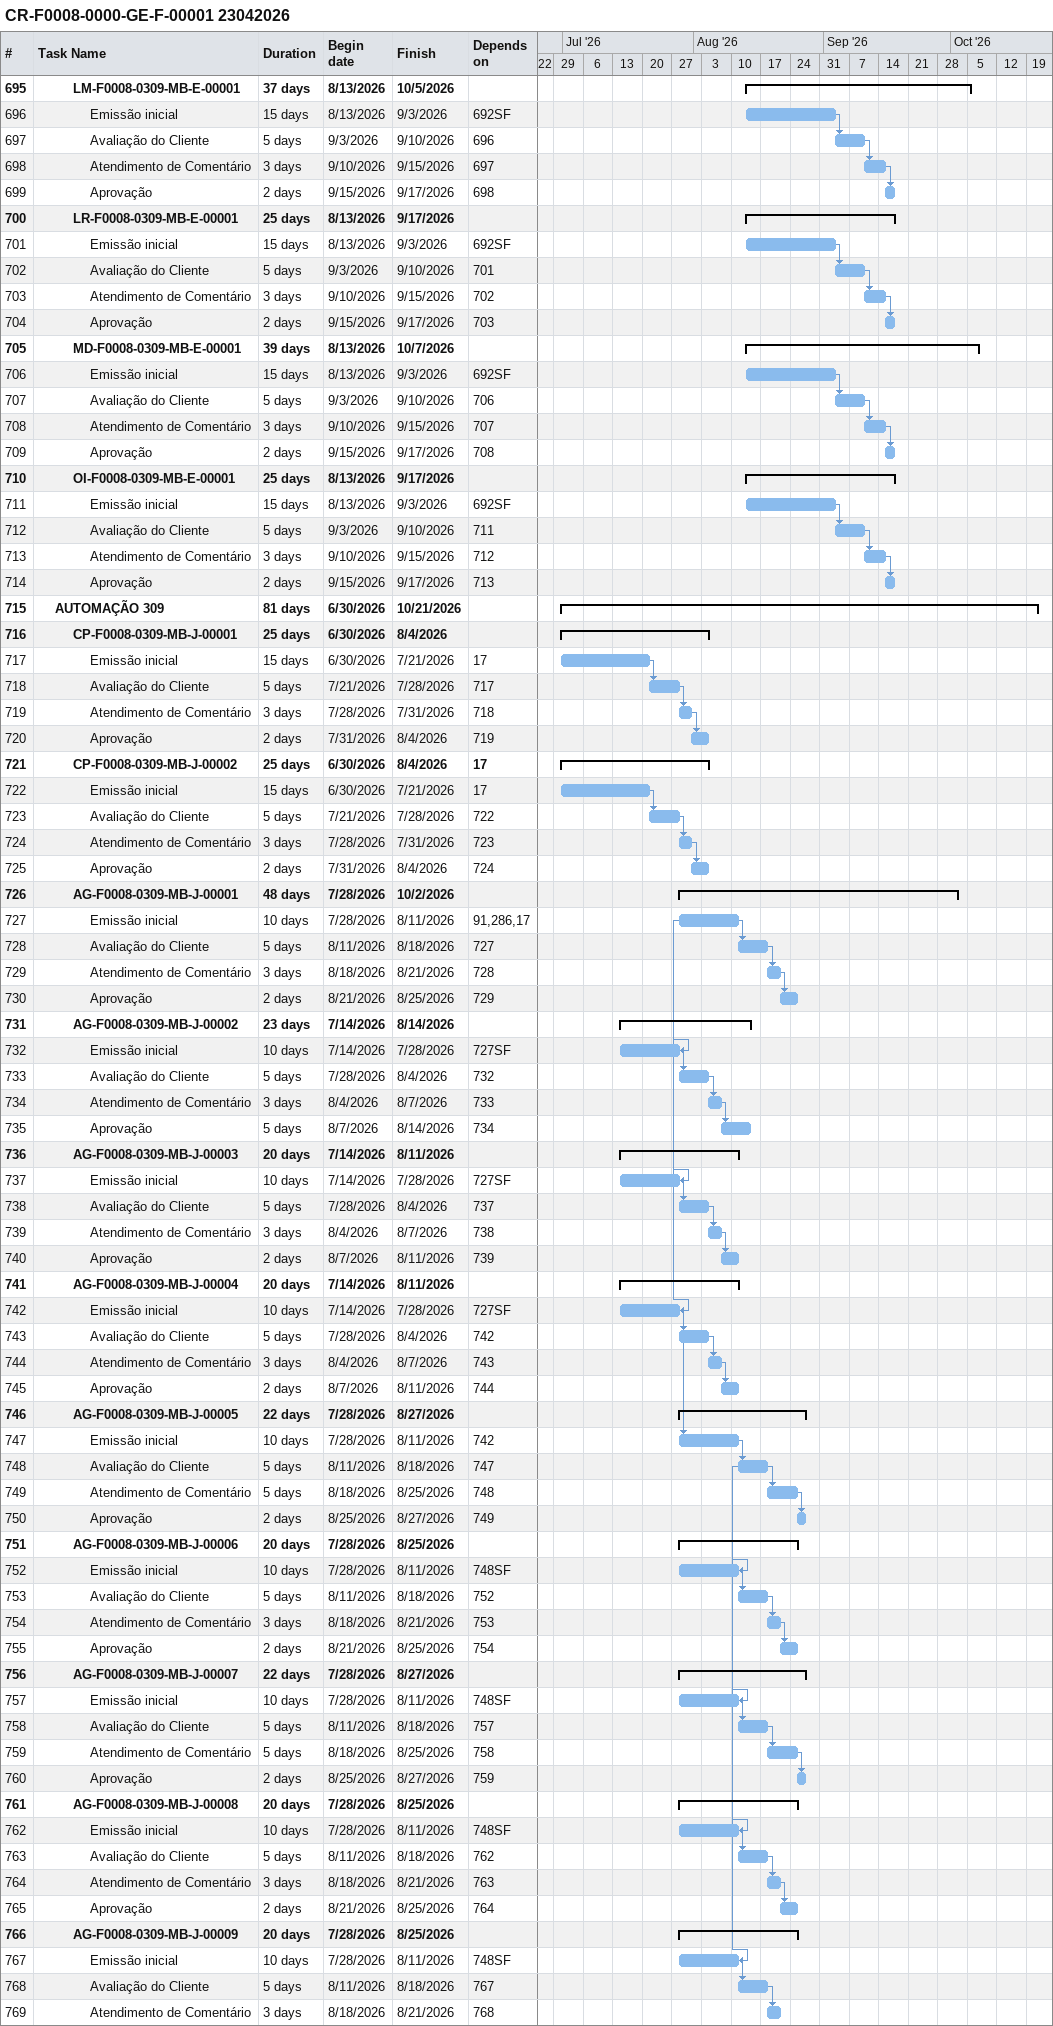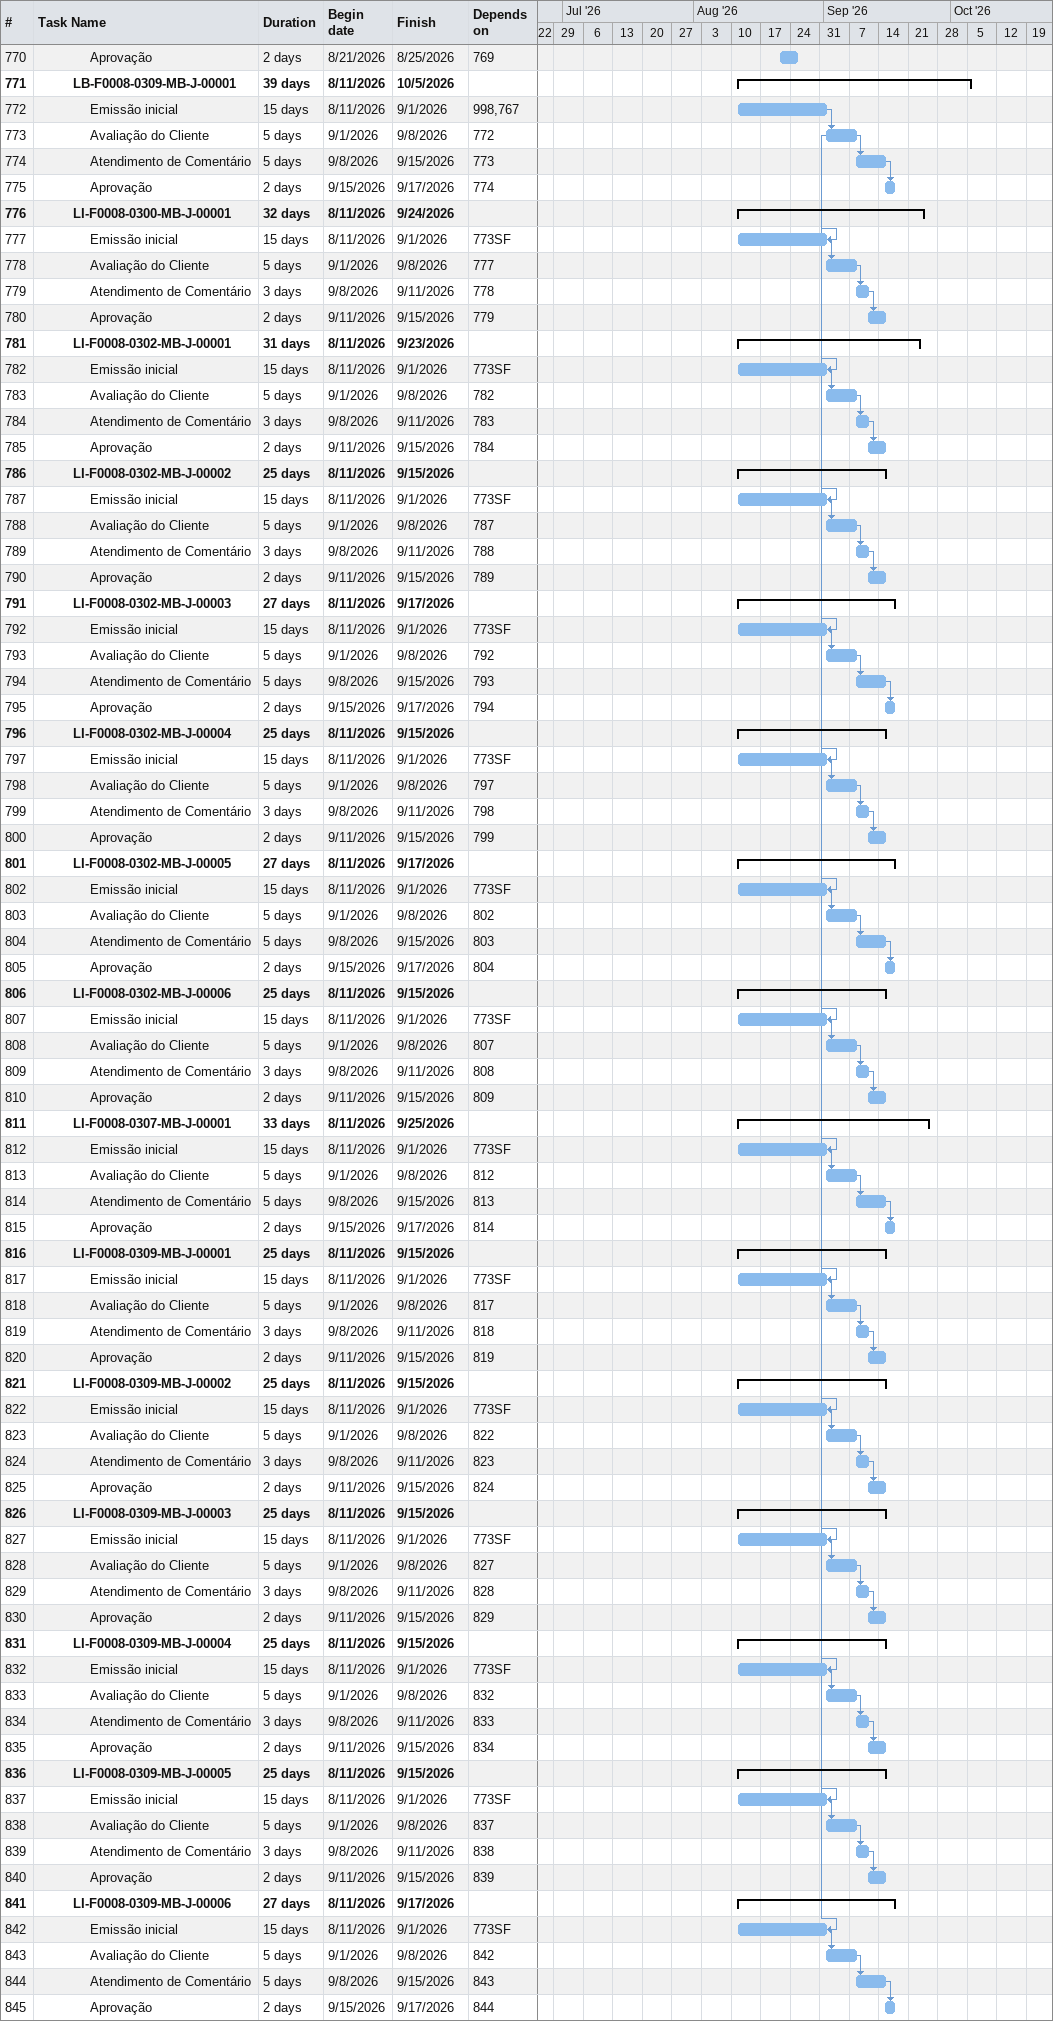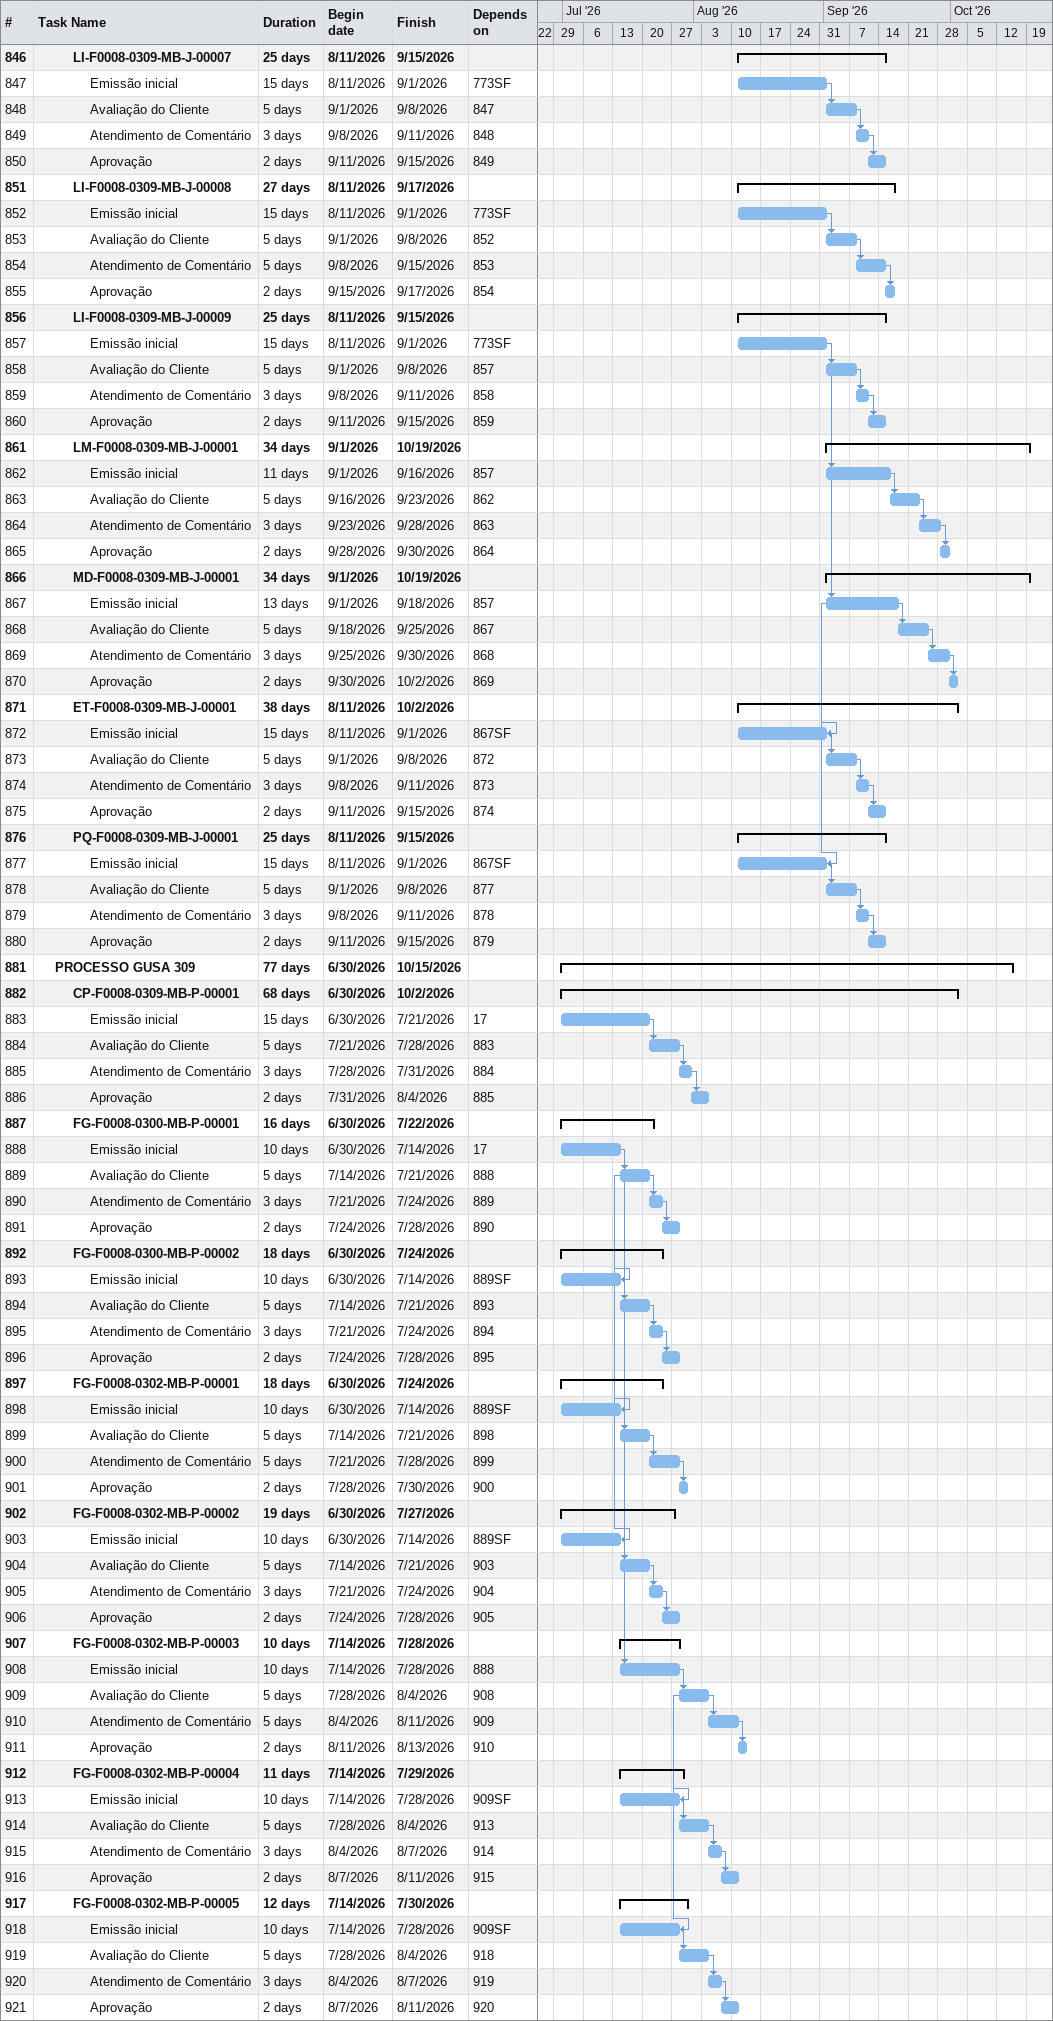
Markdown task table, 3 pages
CR-F0008-0000-GE-F-00001 23042026

| ID | Level | Task | Duration | Start | Finish | Predecessors |
|---|---|---|---|---|---|---|
| 695 | 3 | **LM-F0008-0309-MB-E-00001** | 37d | 2026-08-13 | 2026-10-05 |  |
| 696 | 4 | Emissão inicial | 15d | 2026-08-13 | 2026-09-03 | 692SF |
| 697 | 4 | Avaliação do Cliente | 5d | 2026-09-03 | 2026-09-10 | 696 |
| 698 | 4 | Atendimento de Comentário | 3d | 2026-09-10 | 2026-09-15 | 697 |
| 699 | 4 | Aprovação | 2d | 2026-09-15 | 2026-09-17 | 698 |
| 700 | 3 | **LR-F0008-0309-MB-E-00001** | 25d | 2026-08-13 | 2026-09-17 |  |
| 701 | 4 | Emissão inicial | 15d | 2026-08-13 | 2026-09-03 | 692SF |
| 702 | 4 | Avaliação do Cliente | 5d | 2026-09-03 | 2026-09-10 | 701 |
| 703 | 4 | Atendimento de Comentário | 3d | 2026-09-10 | 2026-09-15 | 702 |
| 704 | 4 | Aprovação | 2d | 2026-09-15 | 2026-09-17 | 703 |
| 705 | 3 | **MD-F0008-0309-MB-E-00001** | 39d | 2026-08-13 | 2026-10-07 |  |
| 706 | 4 | Emissão inicial | 15d | 2026-08-13 | 2026-09-03 | 692SF |
| 707 | 4 | Avaliação do Cliente | 5d | 2026-09-03 | 2026-09-10 | 706 |
| 708 | 4 | Atendimento de Comentário | 3d | 2026-09-10 | 2026-09-15 | 707 |
| 709 | 4 | Aprovação | 2d | 2026-09-15 | 2026-09-17 | 708 |
| 710 | 3 | **OI-F0008-0309-MB-E-00001** | 25d | 2026-08-13 | 2026-09-17 |  |
| 711 | 4 | Emissão inicial | 15d | 2026-08-13 | 2026-09-03 | 692SF |
| 712 | 4 | Avaliação do Cliente | 5d | 2026-09-03 | 2026-09-10 | 711 |
| 713 | 4 | Atendimento de Comentário | 3d | 2026-09-10 | 2026-09-15 | 712 |
| 714 | 4 | Aprovação | 2d | 2026-09-15 | 2026-09-17 | 713 |
| 715 | 2 | **AUTOMAÇÃO 309** | 81d | 2026-06-30 | 2026-10-21 |  |
| 716 | 3 | **CP-F0008-0309-MB-J-00001** | 25d | 2026-06-30 | 2026-08-04 |  |
| 717 | 4 | Emissão inicial | 15d | 2026-06-30 | 2026-07-21 | 17 |
| 718 | 4 | Avaliação do Cliente | 5d | 2026-07-21 | 2026-07-28 | 717 |
| 719 | 4 | Atendimento de Comentário | 3d | 2026-07-28 | 2026-07-31 | 718 |
| 720 | 4 | Aprovação | 2d | 2026-07-31 | 2026-08-04 | 719 |
| 721 | 3 | **CP-F0008-0309-MB-J-00002** | 25d | 2026-06-30 | 2026-08-04 | 17 |
| 722 | 4 | Emissão inicial | 15d | 2026-06-30 | 2026-07-21 | 17 |
| 723 | 4 | Avaliação do Cliente | 5d | 2026-07-21 | 2026-07-28 | 722 |
| 724 | 4 | Atendimento de Comentário | 3d | 2026-07-28 | 2026-07-31 | 723 |
| 725 | 4 | Aprovação | 2d | 2026-07-31 | 2026-08-04 | 724 |
| 726 | 3 | **AG-F0008-0309-MB-J-00001** | 48d | 2026-07-28 | 2026-10-02 |  |
| 727 | 4 | Emissão inicial | 10d | 2026-07-28 | 2026-08-11 | 91, 286, 17 |
| 728 | 4 | Avaliação do Cliente | 5d | 2026-08-11 | 2026-08-18 | 727 |
| 729 | 4 | Atendimento de Comentário | 3d | 2026-08-18 | 2026-08-21 | 728 |
| 730 | 4 | Aprovação | 2d | 2026-08-21 | 2026-08-25 | 729 |
| 731 | 3 | **AG-F0008-0309-MB-J-00002** | 23d | 2026-07-14 | 2026-08-14 |  |
| 732 | 4 | Emissão inicial | 10d | 2026-07-14 | 2026-07-28 | 727SF |
| 733 | 4 | Avaliação do Cliente | 5d | 2026-07-28 | 2026-08-04 | 732 |
| 734 | 4 | Atendimento de Comentário | 3d | 2026-08-04 | 2026-08-07 | 733 |
| 735 | 4 | Aprovação | 5d | 2026-08-07 | 2026-08-14 | 734 |
| 736 | 3 | **AG-F0008-0309-MB-J-00003** | 20d | 2026-07-14 | 2026-08-11 |  |
| 737 | 4 | Emissão inicial | 10d | 2026-07-14 | 2026-07-28 | 727SF |
| 738 | 4 | Avaliação do Cliente | 5d | 2026-07-28 | 2026-08-04 | 737 |
| 739 | 4 | Atendimento de Comentário | 3d | 2026-08-04 | 2026-08-07 | 738 |
| 740 | 4 | Aprovação | 2d | 2026-08-07 | 2026-08-11 | 739 |
| 741 | 3 | **AG-F0008-0309-MB-J-00004** | 20d | 2026-07-14 | 2026-08-11 |  |
| 742 | 4 | Emissão inicial | 10d | 2026-07-14 | 2026-07-28 | 727SF |
| 743 | 4 | Avaliação do Cliente | 5d | 2026-07-28 | 2026-08-04 | 742 |
| 744 | 4 | Atendimento de Comentário | 3d | 2026-08-04 | 2026-08-07 | 743 |
| 745 | 4 | Aprovação | 2d | 2026-08-07 | 2026-08-11 | 744 |
| 746 | 3 | **AG-F0008-0309-MB-J-00005** | 22d | 2026-07-28 | 2026-08-27 |  |
| 747 | 4 | Emissão inicial | 10d | 2026-07-28 | 2026-08-11 | 742 |
| 748 | 4 | Avaliação do Cliente | 5d | 2026-08-11 | 2026-08-18 | 747 |
| 749 | 4 | Atendimento de Comentário | 5d | 2026-08-18 | 2026-08-25 | 748 |
| 750 | 4 | Aprovação | 2d | 2026-08-25 | 2026-08-27 | 749 |
| 751 | 3 | **AG-F0008-0309-MB-J-00006** | 20d | 2026-07-28 | 2026-08-25 |  |
| 752 | 4 | Emissão inicial | 10d | 2026-07-28 | 2026-08-11 | 748SF |
| 753 | 4 | Avaliação do Cliente | 5d | 2026-08-11 | 2026-08-18 | 752 |
| 754 | 4 | Atendimento de Comentário | 3d | 2026-08-18 | 2026-08-21 | 753 |
| 755 | 4 | Aprovação | 2d | 2026-08-21 | 2026-08-25 | 754 |
| 756 | 3 | **AG-F0008-0309-MB-J-00007** | 22d | 2026-07-28 | 2026-08-27 |  |
| 757 | 4 | Emissão inicial | 10d | 2026-07-28 | 2026-08-11 | 748SF |
| 758 | 4 | Avaliação do Cliente | 5d | 2026-08-11 | 2026-08-18 | 757 |
| 759 | 4 | Atendimento de Comentário | 5d | 2026-08-18 | 2026-08-25 | 758 |
| 760 | 4 | Aprovação | 2d | 2026-08-25 | 2026-08-27 | 759 |
| 761 | 3 | **AG-F0008-0309-MB-J-00008** | 20d | 2026-07-28 | 2026-08-25 |  |
| 762 | 4 | Emissão inicial | 10d | 2026-07-28 | 2026-08-11 | 748SF |
| 763 | 4 | Avaliação do Cliente | 5d | 2026-08-11 | 2026-08-18 | 762 |
| 764 | 4 | Atendimento de Comentário | 3d | 2026-08-18 | 2026-08-21 | 763 |
| 765 | 4 | Aprovação | 2d | 2026-08-21 | 2026-08-25 | 764 |
| 766 | 3 | **AG-F0008-0309-MB-J-00009** | 20d | 2026-07-28 | 2026-08-25 |  |
| 767 | 4 | Emissão inicial | 10d | 2026-07-28 | 2026-08-11 | 748SF |
| 768 | 4 | Avaliação do Cliente | 5d | 2026-08-11 | 2026-08-18 | 767 |
| 769 | 4 | Atendimento de Comentário | 3d | 2026-08-18 | 2026-08-21 | 768 |
| 770 | 4 | Aprovação | 2d | 2026-08-21 | 2026-08-25 | 769 |
| 771 | 3 | **LB-F0008-0309-MB-J-00001** | 39d | 2026-08-11 | 2026-10-05 |  |
| 772 | 4 | Emissão inicial | 15d | 2026-08-11 | 2026-09-01 | 998, 767 |
| 773 | 4 | Avaliação do Cliente | 5d | 2026-09-01 | 2026-09-08 | 772 |
| 774 | 4 | Atendimento de Comentário | 5d | 2026-09-08 | 2026-09-15 | 773 |
| 775 | 4 | Aprovação | 2d | 2026-09-15 | 2026-09-17 | 774 |
| 776 | 3 | **LI-F0008-0300-MB-J-00001** | 32d | 2026-08-11 | 2026-09-24 |  |
| 777 | 4 | Emissão inicial | 15d | 2026-08-11 | 2026-09-01 | 773SF |
| 778 | 4 | Avaliação do Cliente | 5d | 2026-09-01 | 2026-09-08 | 777 |
| 779 | 4 | Atendimento de Comentário | 3d | 2026-09-08 | 2026-09-11 | 778 |
| 780 | 4 | Aprovação | 2d | 2026-09-11 | 2026-09-15 | 779 |
| 781 | 3 | **LI-F0008-0302-MB-J-00001** | 31d | 2026-08-11 | 2026-09-23 |  |
| 782 | 4 | Emissão inicial | 15d | 2026-08-11 | 2026-09-01 | 773SF |
| 783 | 4 | Avaliação do Cliente | 5d | 2026-09-01 | 2026-09-08 | 782 |
| 784 | 4 | Atendimento de Comentário | 3d | 2026-09-08 | 2026-09-11 | 783 |
| 785 | 4 | Aprovação | 2d | 2026-09-11 | 2026-09-15 | 784 |
| 786 | 3 | **LI-F0008-0302-MB-J-00002** | 25d | 2026-08-11 | 2026-09-15 |  |
| 787 | 4 | Emissão inicial | 15d | 2026-08-11 | 2026-09-01 | 773SF |
| 788 | 4 | Avaliação do Cliente | 5d | 2026-09-01 | 2026-09-08 | 787 |
| 789 | 4 | Atendimento de Comentário | 3d | 2026-09-08 | 2026-09-11 | 788 |
| 790 | 4 | Aprovação | 2d | 2026-09-11 | 2026-09-15 | 789 |
| 791 | 3 | **LI-F0008-0302-MB-J-00003** | 27d | 2026-08-11 | 2026-09-17 |  |
| 792 | 4 | Emissão inicial | 15d | 2026-08-11 | 2026-09-01 | 773SF |
| 793 | 4 | Avaliação do Cliente | 5d | 2026-09-01 | 2026-09-08 | 792 |
| 794 | 4 | Atendimento de Comentário | 5d | 2026-09-08 | 2026-09-15 | 793 |
| 795 | 4 | Aprovação | 2d | 2026-09-15 | 2026-09-17 | 794 |
| 796 | 3 | **LI-F0008-0302-MB-J-00004** | 25d | 2026-08-11 | 2026-09-15 |  |
| 797 | 4 | Emissão inicial | 15d | 2026-08-11 | 2026-09-01 | 773SF |
| 798 | 4 | Avaliação do Cliente | 5d | 2026-09-01 | 2026-09-08 | 797 |
| 799 | 4 | Atendimento de Comentário | 3d | 2026-09-08 | 2026-09-11 | 798 |
| 800 | 4 | Aprovação | 2d | 2026-09-11 | 2026-09-15 | 799 |
| 801 | 3 | **LI-F0008-0302-MB-J-00005** | 27d | 2026-08-11 | 2026-09-17 |  |
| 802 | 4 | Emissão inicial | 15d | 2026-08-11 | 2026-09-01 | 773SF |
| 803 | 4 | Avaliação do Cliente | 5d | 2026-09-01 | 2026-09-08 | 802 |
| 804 | 4 | Atendimento de Comentário | 5d | 2026-09-08 | 2026-09-15 | 803 |
| 805 | 4 | Aprovação | 2d | 2026-09-15 | 2026-09-17 | 804 |
| 806 | 3 | **LI-F0008-0302-MB-J-00006** | 25d | 2026-08-11 | 2026-09-15 |  |
| 807 | 4 | Emissão inicial | 15d | 2026-08-11 | 2026-09-01 | 773SF |
| 808 | 4 | Avaliação do Cliente | 5d | 2026-09-01 | 2026-09-08 | 807 |
| 809 | 4 | Atendimento de Comentário | 3d | 2026-09-08 | 2026-09-11 | 808 |
| 810 | 4 | Aprovação | 2d | 2026-09-11 | 2026-09-15 | 809 |
| 811 | 3 | **LI-F0008-0307-MB-J-00001** | 33d | 2026-08-11 | 2026-09-25 |  |
| 812 | 4 | Emissão inicial | 15d | 2026-08-11 | 2026-09-01 | 773SF |
| 813 | 4 | Avaliação do Cliente | 5d | 2026-09-01 | 2026-09-08 | 812 |
| 814 | 4 | Atendimento de Comentário | 5d | 2026-09-08 | 2026-09-15 | 813 |
| 815 | 4 | Aprovação | 2d | 2026-09-15 | 2026-09-17 | 814 |
| 816 | 3 | **LI-F0008-0309-MB-J-00001** | 25d | 2026-08-11 | 2026-09-15 |  |
| 817 | 4 | Emissão inicial | 15d | 2026-08-11 | 2026-09-01 | 773SF |
| 818 | 4 | Avaliação do Cliente | 5d | 2026-09-01 | 2026-09-08 | 817 |
| 819 | 4 | Atendimento de Comentário | 3d | 2026-09-08 | 2026-09-11 | 818 |
| 820 | 4 | Aprovação | 2d | 2026-09-11 | 2026-09-15 | 819 |
| 821 | 3 | **LI-F0008-0309-MB-J-00002** | 25d | 2026-08-11 | 2026-09-15 |  |
| 822 | 4 | Emissão inicial | 15d | 2026-08-11 | 2026-09-01 | 773SF |
| 823 | 4 | Avaliação do Cliente | 5d | 2026-09-01 | 2026-09-08 | 822 |
| 824 | 4 | Atendimento de Comentário | 3d | 2026-09-08 | 2026-09-11 | 823 |
| 825 | 4 | Aprovação | 2d | 2026-09-11 | 2026-09-15 | 824 |
| 826 | 3 | **LI-F0008-0309-MB-J-00003** | 25d | 2026-08-11 | 2026-09-15 |  |
| 827 | 4 | Emissão inicial | 15d | 2026-08-11 | 2026-09-01 | 773SF |
| 828 | 4 | Avaliação do Cliente | 5d | 2026-09-01 | 2026-09-08 | 827 |
| 829 | 4 | Atendimento de Comentário | 3d | 2026-09-08 | 2026-09-11 | 828 |
| 830 | 4 | Aprovação | 2d | 2026-09-11 | 2026-09-15 | 829 |
| 831 | 3 | **LI-F0008-0309-MB-J-00004** | 25d | 2026-08-11 | 2026-09-15 |  |
| 832 | 4 | Emissão inicial | 15d | 2026-08-11 | 2026-09-01 | 773SF |
| 833 | 4 | Avaliação do Cliente | 5d | 2026-09-01 | 2026-09-08 | 832 |
| 834 | 4 | Atendimento de Comentário | 3d | 2026-09-08 | 2026-09-11 | 833 |
| 835 | 4 | Aprovação | 2d | 2026-09-11 | 2026-09-15 | 834 |
| 836 | 3 | **LI-F0008-0309-MB-J-00005** | 25d | 2026-08-11 | 2026-09-15 |  |
| 837 | 4 | Emissão inicial | 15d | 2026-08-11 | 2026-09-01 | 773SF |
| 838 | 4 | Avaliação do Cliente | 5d | 2026-09-01 | 2026-09-08 | 837 |
| 839 | 4 | Atendimento de Comentário | 3d | 2026-09-08 | 2026-09-11 | 838 |
| 840 | 4 | Aprovação | 2d | 2026-09-11 | 2026-09-15 | 839 |
| 841 | 3 | **LI-F0008-0309-MB-J-00006** | 27d | 2026-08-11 | 2026-09-17 |  |
| 842 | 4 | Emissão inicial | 15d | 2026-08-11 | 2026-09-01 | 773SF |
| 843 | 4 | Avaliação do Cliente | 5d | 2026-09-01 | 2026-09-08 | 842 |
| 844 | 4 | Atendimento de Comentário | 5d | 2026-09-08 | 2026-09-15 | 843 |
| 845 | 4 | Aprovação | 2d | 2026-09-15 | 2026-09-17 | 844 |
| 846 | 3 | **LI-F0008-0309-MB-J-00007** | 25d | 2026-08-11 | 2026-09-15 |  |
| 847 | 4 | Emissão inicial | 15d | 2026-08-11 | 2026-09-01 | 773SF |
| 848 | 4 | Avaliação do Cliente | 5d | 2026-09-01 | 2026-09-08 | 847 |
| 849 | 4 | Atendimento de Comentário | 3d | 2026-09-08 | 2026-09-11 | 848 |
| 850 | 4 | Aprovação | 2d | 2026-09-11 | 2026-09-15 | 849 |
| 851 | 3 | **LI-F0008-0309-MB-J-00008** | 27d | 2026-08-11 | 2026-09-17 |  |
| 852 | 4 | Emissão inicial | 15d | 2026-08-11 | 2026-09-01 | 773SF |
| 853 | 4 | Avaliação do Cliente | 5d | 2026-09-01 | 2026-09-08 | 852 |
| 854 | 4 | Atendimento de Comentário | 5d | 2026-09-08 | 2026-09-15 | 853 |
| 855 | 4 | Aprovação | 2d | 2026-09-15 | 2026-09-17 | 854 |
| 856 | 3 | **LI-F0008-0309-MB-J-00009** | 25d | 2026-08-11 | 2026-09-15 |  |
| 857 | 4 | Emissão inicial | 15d | 2026-08-11 | 2026-09-01 | 773SF |
| 858 | 4 | Avaliação do Cliente | 5d | 2026-09-01 | 2026-09-08 | 857 |
| 859 | 4 | Atendimento de Comentário | 3d | 2026-09-08 | 2026-09-11 | 858 |
| 860 | 4 | Aprovação | 2d | 2026-09-11 | 2026-09-15 | 859 |
| 861 | 3 | **LM-F0008-0309-MB-J-00001** | 34d | 2026-09-01 | 2026-10-19 |  |
| 862 | 4 | Emissão inicial | 11d | 2026-09-01 | 2026-09-16 | 857 |
| 863 | 4 | Avaliação do Cliente | 5d | 2026-09-16 | 2026-09-23 | 862 |
| 864 | 4 | Atendimento de Comentário | 3d | 2026-09-23 | 2026-09-28 | 863 |
| 865 | 4 | Aprovação | 2d | 2026-09-28 | 2026-09-30 | 864 |
| 866 | 3 | **MD-F0008-0309-MB-J-00001** | 34d | 2026-09-01 | 2026-10-19 |  |
| 867 | 4 | Emissão inicial | 13d | 2026-09-01 | 2026-09-18 | 857 |
| 868 | 4 | Avaliação do Cliente | 5d | 2026-09-18 | 2026-09-25 | 867 |
| 869 | 4 | Atendimento de Comentário | 3d | 2026-09-25 | 2026-09-30 | 868 |
| 870 | 4 | Aprovação | 2d | 2026-09-30 | 2026-10-02 | 869 |
| 871 | 3 | **ET-F0008-0309-MB-J-00001** | 38d | 2026-08-11 | 2026-10-02 |  |
| 872 | 4 | Emissão inicial | 15d | 2026-08-11 | 2026-09-01 | 867SF |
| 873 | 4 | Avaliação do Cliente | 5d | 2026-09-01 | 2026-09-08 | 872 |
| 874 | 4 | Atendimento de Comentário | 3d | 2026-09-08 | 2026-09-11 | 873 |
| 875 | 4 | Aprovação | 2d | 2026-09-11 | 2026-09-15 | 874 |
| 876 | 3 | **PQ-F0008-0309-MB-J-00001** | 25d | 2026-08-11 | 2026-09-15 |  |
| 877 | 4 | Emissão inicial | 15d | 2026-08-11 | 2026-09-01 | 867SF |
| 878 | 4 | Avaliação do Cliente | 5d | 2026-09-01 | 2026-09-08 | 877 |
| 879 | 4 | Atendimento de Comentário | 3d | 2026-09-08 | 2026-09-11 | 878 |
| 880 | 4 | Aprovação | 2d | 2026-09-11 | 2026-09-15 | 879 |
| 881 | 2 | **PROCESSO GUSA 309** | 77d | 2026-06-30 | 2026-10-15 |  |
| 882 | 3 | **CP-F0008-0309-MB-P-00001** | 68d | 2026-06-30 | 2026-10-02 |  |
| 883 | 4 | Emissão inicial | 15d | 2026-06-30 | 2026-07-21 | 17 |
| 884 | 4 | Avaliação do Cliente | 5d | 2026-07-21 | 2026-07-28 | 883 |
| 885 | 4 | Atendimento de Comentário | 3d | 2026-07-28 | 2026-07-31 | 884 |
| 886 | 4 | Aprovação | 2d | 2026-07-31 | 2026-08-04 | 885 |
| 887 | 3 | **FG-F0008-0300-MB-P-00001** | 16d | 2026-06-30 | 2026-07-22 |  |
| 888 | 4 | Emissão inicial | 10d | 2026-06-30 | 2026-07-14 | 17 |
| 889 | 4 | Avaliação do Cliente | 5d | 2026-07-14 | 2026-07-21 | 888 |
| 890 | 4 | Atendimento de Comentário | 3d | 2026-07-21 | 2026-07-24 | 889 |
| 891 | 4 | Aprovação | 2d | 2026-07-24 | 2026-07-28 | 890 |
| 892 | 3 | **FG-F0008-0300-MB-P-00002** | 18d | 2026-06-30 | 2026-07-24 |  |
| 893 | 4 | Emissão inicial | 10d | 2026-06-30 | 2026-07-14 | 889SF |
| 894 | 4 | Avaliação do Cliente | 5d | 2026-07-14 | 2026-07-21 | 893 |
| 895 | 4 | Atendimento de Comentário | 3d | 2026-07-21 | 2026-07-24 | 894 |
| 896 | 4 | Aprovação | 2d | 2026-07-24 | 2026-07-28 | 895 |
| 897 | 3 | **FG-F0008-0302-MB-P-00001** | 18d | 2026-06-30 | 2026-07-24 |  |
| 898 | 4 | Emissão inicial | 10d | 2026-06-30 | 2026-07-14 | 889SF |
| 899 | 4 | Avaliação do Cliente | 5d | 2026-07-14 | 2026-07-21 | 898 |
| 900 | 4 | Atendimento de Comentário | 5d | 2026-07-21 | 2026-07-28 | 899 |
| 901 | 4 | Aprovação | 2d | 2026-07-28 | 2026-07-30 | 900 |
| 902 | 3 | **FG-F0008-0302-MB-P-00002** | 19d | 2026-06-30 | 2026-07-27 |  |
| 903 | 4 | Emissão inicial | 10d | 2026-06-30 | 2026-07-14 | 889SF |
| 904 | 4 | Avaliação do Cliente | 5d | 2026-07-14 | 2026-07-21 | 903 |
| 905 | 4 | Atendimento de Comentário | 3d | 2026-07-21 | 2026-07-24 | 904 |
| 906 | 4 | Aprovação | 2d | 2026-07-24 | 2026-07-28 | 905 |
| 907 | 3 | **FG-F0008-0302-MB-P-00003** | 10d | 2026-07-14 | 2026-07-28 |  |
| 908 | 4 | Emissão inicial | 10d | 2026-07-14 | 2026-07-28 | 888 |
| 909 | 4 | Avaliação do Cliente | 5d | 2026-07-28 | 2026-08-04 | 908 |
| 910 | 4 | Atendimento de Comentário | 5d | 2026-08-04 | 2026-08-11 | 909 |
| 911 | 4 | Aprovação | 2d | 2026-08-11 | 2026-08-13 | 910 |
| 912 | 3 | **FG-F0008-0302-MB-P-00004** | 11d | 2026-07-14 | 2026-07-29 |  |
| 913 | 4 | Emissão inicial | 10d | 2026-07-14 | 2026-07-28 | 909SF |
| 914 | 4 | Avaliação do Cliente | 5d | 2026-07-28 | 2026-08-04 | 913 |
| 915 | 4 | Atendimento de Comentário | 3d | 2026-08-04 | 2026-08-07 | 914 |
| 916 | 4 | Aprovação | 2d | 2026-08-07 | 2026-08-11 | 915 |
| 917 | 3 | **FG-F0008-0302-MB-P-00005** | 12d | 2026-07-14 | 2026-07-30 |  |
| 918 | 4 | Emissão inicial | 10d | 2026-07-14 | 2026-07-28 | 909SF |
| 919 | 4 | Avaliação do Cliente | 5d | 2026-07-28 | 2026-08-04 | 918 |
| 920 | 4 | Atendimento de Comentário | 3d | 2026-08-04 | 2026-08-07 | 919 |
| 921 | 4 | Aprovação | 2d | 2026-08-07 | 2026-08-11 | 920 |
